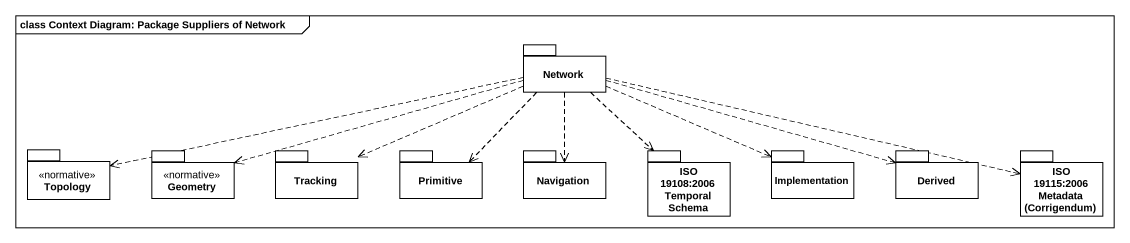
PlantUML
@startuml
mainframe class Context Diagram: Package Suppliers of Network
package "Network" as Network_ {
}
package Topology <<normative>> {
}
package Geometry <<normative>> {
}
package Tracking {
}
package Primitive {
}
package Navigation {
}
package "ISO 19108:2006 Temporal Schema" as ISO_19108_2006_Temporal {
}
package Implementation {
}
package Derived {
}
package "ISO 19115:2006 Metadata (Corrigendum)" as ISO_19115_2006_Metadata {
}
Network_ .left.> Topology
Network_ .left.> Geometry
Network_ .left.> Tracking
Network_ ..> Primitive
Network_ ..> Navigation
Network_ ..> ISO_19108_2006_Temporal
Network_ .right.> Implementation
Network_ .right.> Derived
Network_ .right.> ISO_19115_2006_Metadata
@enduml
